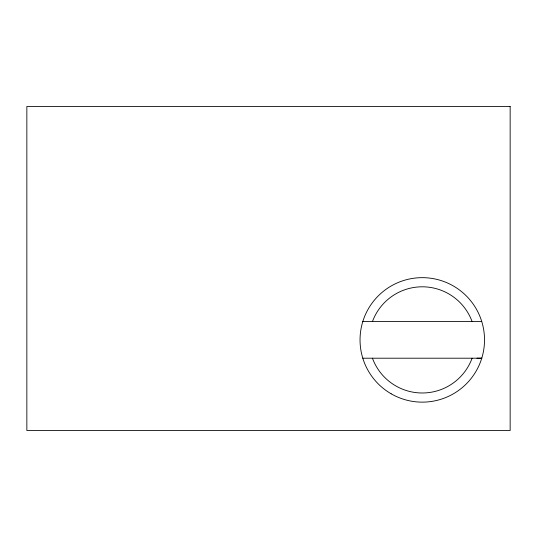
<?xml version="1.0" encoding="UTF-8"?>
<svg xmlns="http://www.w3.org/2000/svg" width="537" height="537" viewBox="0 0 537 537"><rect width="100%" height="100%" fill="white"/><g stroke="black" fill="none" stroke-linecap="round" stroke-linejoin="round"><path stroke-width="0.81" d="M362.79 321.589L481.77 321.589M476.95 358.206L481.77 358.206L362.79 358.206M472.11 358.206A53.089 53.089 0 0 1 372.443 358.206M372.443 321.589A53.089 53.089 0 0 1 472.11 321.589M510.15 106.487L26.85 106.487L26.85 430.513L510.15 430.513L510.15 106.487M391.158 393.802A62.245 62.245 0 0 0 484.522 339.894A62.245 62.245 0 0 0 391.158 285.993A62.245 62.245 0 0 0 391.158 393.802"/></g></svg>
